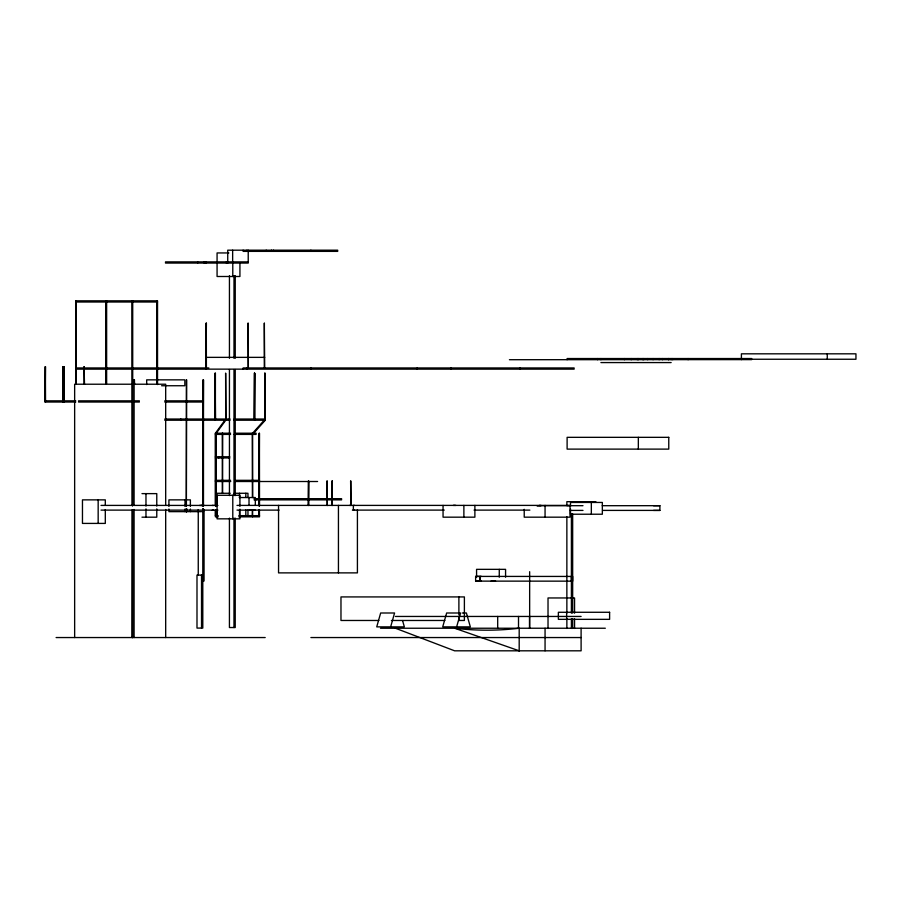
<?xml version="1.0" encoding="UTF-8"?>
<svg xmlns="http://www.w3.org/2000/svg" width="901" height="901" viewBox="0 0 901 901"><rect width="100%" height="100%" fill="white"/><g stroke="black" fill="none" stroke-linecap="round" stroke-linejoin="round"><path stroke-width="1.35" d="M390.651 626.871L394.57 612.995L380.661 612.995L376.731 626.871L404.346 626.871L402.567 620.564M456.638 626.871L460.557 612.995L446.648 612.995L442.718 626.871L470.333 626.871L466.414 612.995L462.247 612.995M215.418 505.878L215.418 433.212L225.757 419.033L225.757 420.215L215.418 434.395L230.588 434.395M252.618 434.395L265.266 420.215L264.838 373.104M349.588 505.405L350.376 505.393M453.271 505.405L454.059 505.393M201.002 505.438L202.263 505.427M212.231 505.427L213.492 505.416M354.611 505.393L353.35 505.405L353.361 510.112L354.611 510.101M212.242 510.135L213.503 510.124M249.498 510.157L255.31 510.135M481.382 576.403L480.12 576.415L480.12 581.122L481.382 581.111M475.627 576.415L572.653 576.437L572.653 581.145L571.392 581.156L475.627 581.122L475.627 576.415L480.165 576.403L480.165 581.111L475.627 581.122M569.657 505.574L566.853 505.585L566.864 501.677L595.865 501.677M653.529 505.709L659.892 505.686L659.904 510.405L653.529 510.416M199.515 505.438L204.054 505.427M541.028 505.686L536.872 505.698L582.981 505.686M491.045 581.122L495.584 581.111M228.854 252.944L217.073 252.944L217.073 276.494L239.925 276.494L239.925 262.642M248.226 261.887L165.514 261.887L165.514 263.058L248.226 263.058L248.226 250.185M75.74 302.004L157.495 302.004M206.397 323.211L205.969 369.14M247.978 323.211L248.327 367.743M264.286 323.211L264.714 367.833M206.059 357.359L264.714 357.359M741.41 359.251L855.95 359.251L855.95 353.823L741.41 353.823L741.41 359.623M509.425 359.713L751.648 359.623L751.648 358.542L567.112 358.542L567.112 359.713M600.911 362.574L671.155 362.574M45.534 366.696L45.05 402.026L75.74 402.026M62.665 366.696L63.104 402.026M84.063 366.696L84.503 384.355M75.74 367.957L208.852 367.957M75.74 369.14L574.117 369.14L574.117 367.957L243.135 367.957L243.135 369.14M134.091 505.247L134.114 379.85L134.553 384.051M186.642 379.85L186.304 506.035M161.606 385.741L184.84 385.741L184.84 379.85L146.683 379.85L146.683 384.558M45.05 400.844L75.74 400.844M78.511 400.844L139.407 400.844M164.748 400.844L203.446 400.844M78.511 402.026L139.407 402.026M164.748 402.026L203.446 402.026M164.748 419.033L230.048 419.033M234.136 419.033L265.266 419.033L252.618 433.212L252.719 497.487M164.748 420.215L230.048 420.215M234.136 420.215L265.266 420.215M215.418 433.212L230.588 433.212M234.71 433.212L256.087 433.212L256.087 434.395L234.046 434.395M215.418 456.773L229.8 456.773M215.418 457.945L229.8 457.945M215.418 480.323L230.611 480.323M234.71 480.323L259.511 480.323M308.367 481.021L308.367 505.484L308.705 481.021M326.962 481.021L327.3 505.484M332.007 481.021L332.007 505.484L332.345 481.021M350.613 481.021L350.951 505.484M215.418 481.506L230.757 481.506M234.71 481.506L317.58 481.506M230.16 493.275L216.814 493.275L216.814 505.743M234.17 493.275L247.966 493.275L247.966 497.431M141.986 493.624L156.774 493.624L156.774 506.103M239.306 497.543L255.321 497.543L255.321 505.393M254.037 498.681L341.58 498.681L341.58 499.864L254.037 499.864M101.025 505.405L217.907 505.427M236.997 505.405L570.029 505.393L570.029 517.174L524.224 517.174L524.224 509.324M602.228 505.698L659.892 505.686M101.025 510.112L217.918 510.135M237.008 510.112L279.062 510.112M352.392 510.112L444.249 510.101M474.039 510.112L529.867 510.112M570.401 510.405L582.992 510.405M602.566 510.405L659.904 510.405M201.531 511.644L168.926 511.644L168.926 509.02M215.418 515.654L218.2 515.654M238.844 515.654L259.511 515.654M218.2 516.836L215.418 516.836L215.418 510.067M238.844 516.836L259.511 516.836L259.42 510.067M141.986 517.185L156.774 517.185L156.774 508.874M202.793 575.086L196.992 575.086L196.992 628.087L202.793 628.087L202.793 509.628M201.79 580.976L204.054 580.976L204.054 509.628M395.415 616.453L581.1 616.453M378.882 620.474L340.972 620.474L340.972 596.924L464.387 596.924L464.387 620.474L458.778 620.474M391.394 620.474L444.857 620.474M380.481 628.234L605.326 628.234M56.11 637.548L265.198 637.548M310.901 637.548L581.111 637.548M539.237 505.393L541.039 505.405M454.093 505.393L455.895 505.405M395.415 628.234L454.622 650.815L581.111 650.815L581.1 628.211M571.392 576.449L571.392 581.156M827.264 353.823L827.264 359.251M688.116 358.542L688.116 359.713M672.72 358.542L672.72 359.713M671.155 358.542L671.155 359.713M668.767 358.542L668.767 359.713M668.486 358.542L668.486 359.623M662.55 358.542L662.55 359.713M659.127 358.542L659.127 359.713M653.079 358.542L653.079 359.713M647.684 358.542L647.684 359.713M643.731 358.542L643.731 359.713M642.841 358.542L642.841 359.713M638.336 358.542L638.336 359.713M638.336 437.334L638.336 449.115M637.3 358.542L637.3 359.713M631.252 358.542L631.252 359.713M624.37 358.542L624.37 359.713M600.911 358.542L600.911 359.713M597.566 358.542L597.566 359.713M591.338 502.454L591.338 514.223M574.556 613.209L574.556 597.96L548.022 597.96L548.022 628.47M574.556 618.762L574.556 628.47M572.664 513.964L572.664 613.108M572.664 618.694L572.664 628.47M571.403 513.964L571.403 613.209M571.403 618.694L571.403 628.47M570.502 506.373L570.502 502.454L602.341 502.454L602.341 514.223L570.502 514.223L570.502 508.997M566.864 516.757L566.864 613.108M566.864 618.694L566.864 628.47M566.628 612.275L566.628 619.347M545.06 505.393L545.06 517.174M545.06 628.234L545.06 650.815M529.653 571.696L529.653 628.222M529.518 616.453L529.518 628.234M519.956 367.957L519.956 369.14M518.514 616.453L518.514 628.234M505.574 577.192L505.574 569.342L476.573 569.342L476.573 577.192M499.267 569.342L499.267 577.192M497.69 616.453L497.69 628.234M474.883 505.393L474.883 517.174L443.055 517.174L443.055 505.393M463.88 505.393L463.88 517.174M458.891 596.924L458.891 614.933M458.891 617.703L458.891 620.474M451.029 367.957L451.029 369.14M417.208 367.957L417.208 369.14M357.415 509.617L357.415 572.878L278.544 572.878L278.544 505.393M350.861 481.021L350.861 505.484M338.438 505.393L338.438 572.878M332.255 481.021L332.345 505.484M327.209 481.021L327.209 505.484M310.901 250.185L310.901 251.368M310.901 367.957L310.901 369.14M308.615 481.021L308.705 505.484M273.577 250.185L273.577 251.368M271.449 250.185L271.449 251.368M266.223 250.185L266.223 251.368M264.928 373.104L264.838 419.033M264.376 323.211L264.286 367.743M259.511 505.878L259.42 433.212L259.071 505.878M259.173 433.212L259.173 505.878M259.173 510.067L259.173 515.654M259.071 510.067L259.071 515.654M256.064 498.681L256.064 499.864M254.679 419.033L254.679 373.104L254.24 419.033M254.589 373.104L254.589 420.215M254.341 373.104L254.341 419.033M252.618 510.067L252.618 516.836M252.28 433.212L252.381 497.487M252.381 510.067L252.28 515.654M249.014 497.543L249.014 505.393M248.226 323.211L248.226 367.833M247.966 509.898L247.966 515.451M246.897 250.185L246.897 251.368M246.897 367.957L246.897 369.14M245.815 493.275L245.815 497.431M245.815 509.898L245.815 515.451M243.135 250.185L243.135 251.368L337.684 251.368L337.684 250.185L227.728 250.185L227.728 263.058M239.925 506.373L239.925 495.291L217.073 495.291L217.073 518.841L239.925 518.841L239.925 509.144M239.508 493.275L239.508 497.431M239.508 509.898L239.508 515.451M235.24 275.672L235.24 358.316M235.24 369.523L235.24 495.595M235.229 518.109L235.229 627.535L229.428 627.535L229.428 518.109M233.99 275.672L233.99 358.316M233.99 369.523L233.99 495.595M233.967 518.109L233.967 627.535M232.785 262.642L232.785 276.494M232.785 495.291L232.785 518.841M232.649 250.185L232.649 263.058M229.44 275.672L229.44 358.316M229.44 369.523L229.44 495.595M229.091 456.773L229.091 457.945M226.365 261.887L226.365 263.058M225.971 419.033L225.633 373.104L225.723 420.215M222.705 433.212L222.603 493.298M222.265 433.212L222.356 493.298M218.842 456.773L218.842 457.945M216.814 509.898L216.814 515.451M215.497 419.033L215.057 373.104L215.057 420.215M215.508 433.212L215.508 505.878M215.508 510.067L215.508 515.654M215.395 373.104L215.395 419.033M206.306 323.211L206.397 369.14M206.059 261.887L206.059 263.058M206.059 323.211L206.059 369.14M204.212 261.887L204.212 263.058M203.446 506.035L203.446 379.85L203.018 506.035M203.446 508.84L203.446 511.644L203.018 508.84M203.356 379.85L203.356 506.035M203.356 508.84L203.356 511.644M203.108 379.85L203.108 506.035M203.108 508.84L203.108 511.644M201.531 575.086L201.531 628.087M198.254 509.628L198.254 575.379M197.657 261.887L197.657 263.058M190.381 506.407L190.381 499.864L168.926 499.864L168.926 506.407M190.381 509.02L190.381 511.644M186.394 379.85L186.394 506.035M186.394 508.84L186.394 511.644M186.304 508.84L186.304 511.644M185.009 499.864L185.009 506.407M185.009 509.02L185.009 511.644M180.831 419.033L180.831 420.215M165.683 505.247L165.683 384.22L74.648 384.22L74.648 637.548M165.683 509.47L165.683 637.548M157.495 384.558L157.495 300.833L75.74 300.833L75.74 383.601M157.36 300.833L157.36 383.601M157.179 300.833L157.179 383.601M157.033 300.833L157.033 383.601M145.973 493.624L145.973 506.103M145.973 508.874L145.973 517.185M134.463 379.85L134.463 384.051M134.215 379.85L134.215 384.051M134.091 509.47L134.091 637.548M132.593 300.833L132.593 505.664M132.593 509.876L132.593 637.548M132.447 300.833L132.447 505.664M132.447 509.876L132.447 637.548M132.12 300.833L132.267 505.664M132.267 509.876L132.12 637.548M106.555 300.833L106.555 383.601M106.408 300.833L106.408 383.601M106.228 300.833L106.228 383.601M106.081 300.833L106.081 383.601M105.304 505.405L105.304 499.864L82.464 499.864L82.464 523.413L105.304 523.413L105.304 509.561M98.164 499.864L98.164 523.413M84.165 366.696L84.063 384.355M76.202 300.833L76.202 383.601M76.067 300.833L76.067 383.601M75.887 300.833L75.887 383.601M64.264 402.026L64.264 366.696L63.78 402.026M64.095 366.696L64.095 402.026M62.755 366.696L62.755 402.026M45.365 366.696L45.534 402.026M45.219 366.696L45.219 402.026M668.767 437.334L567.112 437.334L567.112 449.115L668.767 449.115L668.767 437.334M609.605 612.275L558.372 612.275L558.372 619.347L609.605 619.347L609.605 612.275M519.19 650.815L454.656 628.234A1198.994 566.245 90 0 0 519.19 628.234L519.19 650.815M215.857 505.878L215.857 433.212L215.756 505.878M215.857 515.654L215.857 510.067L215.756 515.654M186.732 511.644L186.732 508.84L186.642 511.644"/></g></svg>
